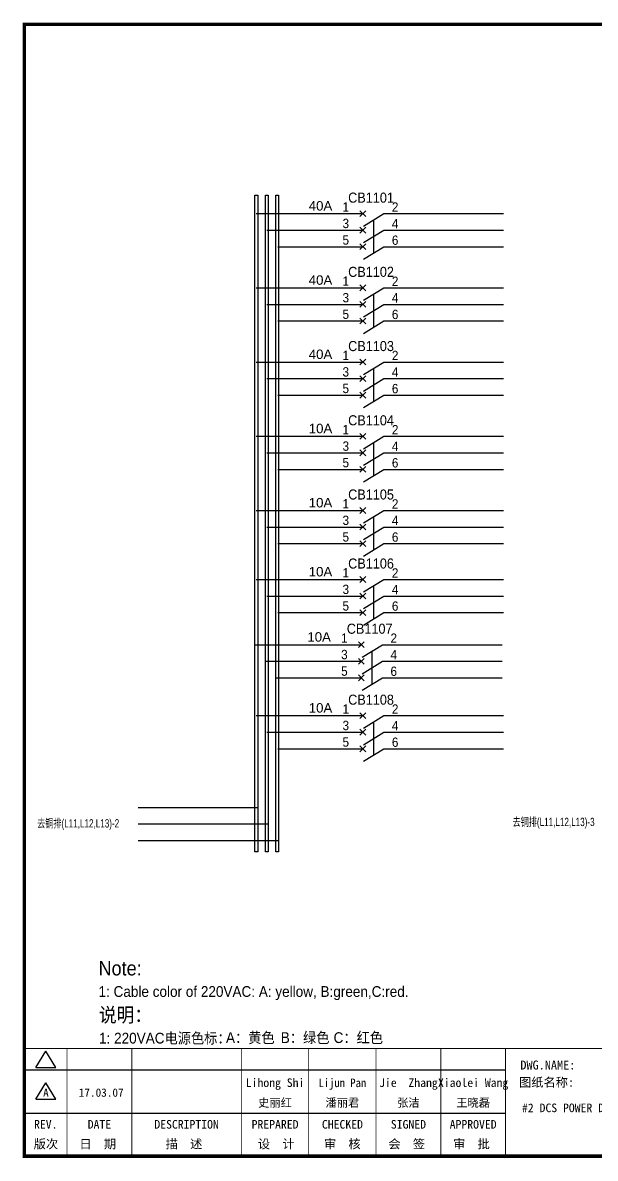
# Model space of a CAD drawing. Extents: x 81444 to 119867, y -54538 to -29386.
# Drawn here: x 96469 to 98064, y -41299 to -38137 of the extents above; entities that cross this region are included whole.
import ezdxf
from ezdxf.enums import TextEntityAlignment as Align

# ---------------------------------------------------------------- set-up
doc = ezdxf.new("R2010")
doc.units = 0
doc.header["$LTSCALE"] = 100
doc.header["$MEASUREMENT"] = 0
doc.layers.add('t', color=1, linetype='Continuous')
doc.layers.add('空气开关', color=7, linetype='Continuous')
doc.styles.add('HZ', font='arial.ttf', dxfattribs={"width": 0.7})
doc.styles.get("Standard").update_dxf_attribs({"font": ''})
doc.styles.get('Standard').set_extended_font_data('SimSun')

# ---------------------------------------------------------------- blocks, each defined once
blk = doc.blocks.new('图框')
at = {"color": 7}
for p, q in [((0, -2911.581424744189), (1340.158172602998, -2911.581424744189)), ((0, -3031.581424744189), (1340.158172602998, -3031.581424744189))]:
    blk.add_line(p, q, dxfattribs=at)
at = {"color": 7, "const_width": 3}
blk.add_lwpolyline([(4115.642035047145, -2851.581424744189), (0, -2851.581424744189)], dxfattribs=at)
at = {"layer": 't', "color": 7}
for p, q in [((31.94938321653171, -2904.992613363662), (59.89920926059131, -2859.122325316828)), ((87.8490353046218, -2904.992613363662), (59.89920926059131, -2859.122325316828)), ((31.94938321653171, -2904.992613363662), (87.8490353046218, -2904.992613363662)), ((31.94938321653171, -2992.977239491032), (59.89920926059131, -2947.106951444141)), ((87.8490353046218, -2992.977239491032), (59.89920926059131, -2947.106951444141)), ((31.94938321653171, -2992.977239491032), (87.8490353046218, -2992.977239491032))]:
    blk.add_line(p, q, dxfattribs=at)
at = {"layer": 't', "color": 7, "const_width": 9.61519705431492}
blk.add_lwpolyline([(4115.642035047145, -3151.581424744189), (4115.642035047145, 0), (0, 0), (0, -3151.581424744189)], close=True, dxfattribs=at)
at = {"layer": 't', "color": 7, "const_width": 2.40379926357873}
for points in [[(118.7653193609731, -2852.783324375967), (118.7653193609731, -3151.581424744189)], [(299.0502641293569, -2852.783324375967), (299.0502641293569, -3151.581424744189)], [(604.3883150879992, -2852.783324375967), (604.3883150879992, -3156.41304604568)], [(791.9882990770857, -2852.783324375967), (791.9882990770857, -3156.41304604568)], [(979.588283066143, -2852.783324375967), (979.588283066143, -3156.41304604568)], [(1159.873227834585, -2852.783324375967), (1159.873227834585, -3156.41304604568)], [(1340.158172602998, -2852.783324375967), (1340.158172602998, -3156.41304604568)]]:
    blk.add_lwpolyline(points, dxfattribs=at)
at = {"color": 7, "flags": 8}
for tag, p, height in [('DWG.NAME:', (1381.636459220965, -2910.37952511241), 25), ('PROJECTNAME:', (3125.480185663539, -2912.807924402037), 24), ('PROJECTNAME：', (3339.10867075545, -2913.108539231762), 25), ('DWG.NO.:', (3128.186172261583, -3030.402470643486), 24), ('图纸编号', (3315.362718925957, -3052.404678158069), 24), ('FILENO.:', (3128.672545599984, -3106.104124450346), 24), ('文档号', (3317.726365529132, -3124.132485953713), 24)]:
    blk.add_attdef(tag, p, '', height=height, dxfattribs=at)
for tag, height, p in [('RENLIU', 24, (698.1883070825425, -2950.380597809435)), ('SHUFENWANG', 24, (885.7882910716289, -2950.380597809435)), ('FANGHOU', 24, (1069.730755450379, -2950.380597809435)), ('DANDANLI', 24, (1250.015700218792, -2950.380597809435)), ('A', 23, (59.89920926059131, -2974.881554149018)), ('设计时间', 23, (213.8658221408186, -2974.881554149018)), ('刘仁', 23, (698.1883070825425, -3002.188376027443)), ('王姝芬', 23, (885.7882910716289, -3002.188376027443)), ('侯方', 23, (1069.730755450379, -3002.188376027443)), ('李丹丹', 23, (1250.015700218792, -3002.188376027443)), ('#10STATIONONTROLCABINETCOVER', 30, (1777.900103825072, -3017.182374560078)), ('PAGEXOFX', 24, (3953.713803545135, -3039.081424744189)), ('REV.', 24, (59.38265968048654, -3063.048954873535)), ('DATE', 24, (208.907791745165, -3063.048954873535)), ('DESCRIPTION', 24, (451.7192896086781, -3063.048954873535)), ('PREPARED', 24, (698.1883070825425, -3063.048954873535)), ('CHECKED', 24, (885.7882910716144, -3063.048954873535)), ('SIGNED', 24, (1069.730755450364, -3063.048954873535)), ('APPROVED', 24, (1250.015700218792, -3063.048954873535)), ('图纸名称', 30, (1777.900103825072, -3094.695064044037)), ('第几页共几页', 24, (3953.713803545135, -3114.081424744189))]:
    blk.add_attdef(tag, text='', height=height, dxfattribs=at).set_placement(p, align=Align.MIDDLE)
for tag, p in [('图纸名称:', (1377.81237181677, -2965.923337057193)), ('项目名称：', (3121.562334825969, -2984.305160940257)), ('项目名称：', (3325.036680579346, -2984.305160940257))]:
    blk.add_attdef(tag, text='', height=25, dxfattribs=at).set_placement(p, align=Align.BOTTOM_LEFT)
at = {"color": 7, "width": 0.8, "flags": 8}
blk.add_attdef('HANGZHOUHOLLYSYSAUTOMATIONCO.,LTD.', text='', height=24, dxfattribs=at).set_placement((2770.082304289484, -3045.714803244191), align=Align.MIDDLE)
at = {"layer": 't', "color": 7}
for s, p in [('版次', (59.89920926059131, -3117.600441270843)), ('日  期', (204.1999693705875, -3117.600441270843)), ('描  述', (444.4895954714448, -3117.600441270843)), ('设  计', (701.4970341851513, -3117.600441270843)), ('审  核', (885.5947788425256, -3117.600441270843)), ('会  签', (1065.022933075787, -3117.600441270843)), ('审  批', (1245.3078778442, -3117.600441270843))]:
    blk.add_text(s, height=25, dxfattribs=at).set_placement(p, align=Align.MIDDLE_CENTER)
blk = doc.blocks.new('供电端子')
at = {"style": 'HZ', "width": 0.7}
blk.add_attdef('供电端子', (0, 0), '', height=17, dxfattribs=at)

msp = doc.modelspace()

# ---------------------------------------------------------------- linework, layer by layer
at = {"color": 2}
for p, q in [((97119.34065371715, -38668.28702818338), (97416.00526734638, -38668.28702818338)), ((97474.55899865755, -38668.28702818338), (97808.2544608038, -38668.28702818338)), ((97119.34065371715, -38874.97115674744), (97416.00526734638, -38874.97115674744)), ((97474.55899865755, -38874.97115674744), (97808.2544608038, -38874.97115674744)), ((97119.34065371715, -39081.65528531149), (97416.00526734638, -39081.65528531149)), ((97474.55899865755, -39081.65528531149), (97808.2544608038, -39081.65528531149)), ((97119.34065371715, -39288.33941387555), (97416.00526734638, -39288.33941387555)), ((97474.55899865755, -39288.33941387555), (97808.2544608038, -39288.33941387555)), ((97119.34065371715, -39495.0235424396), (97416.00526734638, -39495.0235424396)), ((97474.55899865755, -39495.0235424396), (97808.2544608038, -39495.0235424396)), ((97119.32514458128, -39687.24227317771), (97415.9897582105, -39687.24227317771)), ((97474.54348952167, -39687.24227317771), (97808.23895166792, -39687.24227317771)), ((97115.49065371718, -39868.83169067202), (97412.1552673464, -39868.83169067202)), ((97470.70899865757, -39868.83169067202), (97804.40446080382, -39868.83169067202)), ((97119.35841111494, -40066.39332272123), (97416.02302474417, -40066.39332272123)), ((97474.57675605534, -40066.39332272123), (97808.27221820159, -40066.39332272123)), ((96790.55295035666, -40321.76005669582), (97124.24841250292, -40321.76005669582))]:
    msp.add_line(p, q, dxfattribs=at)
at = {"color": 6}
for p, q in [((97424.09714619372, -38676.37890703072), (97407.91338849904, -38660.19514933605)), ((97407.91338849904, -38676.37890703072), (97424.09714619372, -38660.19514933605)), ((97418.08732372143, -38703.07501436101), (97474.55899865755, -38668.28702818338)), ((97407.91338849904, -38722.49054246222), (97424.09714619372, -38706.30678476755)), ((97424.09714619372, -38722.49054246222), (97407.91338849904, -38706.30678476755)), ((97418.08732372143, -38749.18664979251), (97474.55899865755, -38714.39866361488)), ((97407.91338849904, -38768.60217789372), (97424.09714619372, -38752.41842019905)), ((97424.09714619372, -38768.60217789372), (97407.91338849904, -38752.41842019905)), ((97418.08732372143, -38795.29828522402), (97474.55899865755, -38760.51029904639)), ((97424.09714619372, -38883.06303559477), (97407.91338849904, -38866.8792779001)), ((97407.91338849904, -38883.06303559477), (97424.09714619372, -38866.8792779001)), ((97418.08732372143, -38909.75914292507), (97474.55899865755, -38874.97115674744)), ((97407.91338849904, -38929.17467102627), (97424.09714619372, -38912.9909133316)), ((97424.09714619372, -38929.17467102627), (97407.91338849904, -38912.9909133316)), ((97418.08732372143, -38955.87077835657), (97474.55899865755, -38921.08279217894)), ((97407.91338849904, -38975.28630645778), (97424.09714619372, -38959.10254876311)), ((97424.09714619372, -38975.28630645778), (97407.91338849904, -38959.10254876311)), ((97418.08732372143, -39001.98241378807), (97474.55899865755, -38967.19442761044)), ((97424.09714619372, -39089.74716415883), (97407.91338849904, -39073.56340646416)), ((97407.91338849904, -39089.74716415883), (97424.09714619372, -39073.56340646416)), ((97418.08732372143, -39116.44327148912), (97474.55899865755, -39081.65528531149)), ((97407.91338849904, -39135.85879959033), (97424.09714619372, -39119.67504189566)), ((97424.09714619372, -39135.85879959033), (97407.91338849904, -39119.67504189566)), ((97418.08732372143, -39162.55490692062), (97474.55899865755, -39127.76692074299)), ((97407.91338849904, -39181.97043502183), (97424.09714619372, -39165.78667732716)), ((97424.09714619372, -39181.97043502183), (97407.91338849904, -39165.78667732716)), ((97418.08732372143, -39208.66654235213), (97474.55899865755, -39173.8785561745)), ((97424.09714619372, -39296.43129272288), (97407.91338849904, -39280.24753502821)), ((97407.91338849904, -39296.43129272288), (97424.09714619372, -39280.24753502821)), ((97418.08732372143, -39323.12740005318), (97474.55899865755, -39288.33941387555)), ((97407.91338849904, -39342.54292815438), (97424.09714619372, -39326.35917045971)), ((97424.09714619372, -39342.54292815438), (97407.91338849904, -39326.35917045971)), ((97418.08732372143, -39369.23903548468), (97474.55899865755, -39334.45104930705)), ((97407.91338849904, -39388.65456358589), (97424.09714619372, -39372.47080589121)), ((97424.09714619372, -39388.65456358589), (97407.91338849904, -39372.47080589121)), ((97418.08732372143, -39415.35067091618), (97474.55899865755, -39380.56268473855)), ((97424.09714619372, -39503.11542128694), (97407.91338849904, -39486.93166359227)), ((97407.91338849904, -39503.11542128694), (97424.09714619372, -39486.93166359227)), ((97418.08732372143, -39529.81152861723), (97474.55899865755, -39495.0235424396)), ((97407.91338849904, -39549.22705671844), (97424.09714619372, -39533.04329902377)), ((97424.09714619372, -39549.22705671844), (97407.91338849904, -39533.04329902377)), ((97418.08732372143, -39575.92316404873), (97474.55899865755, -39541.1351778711)), ((97407.91338849904, -39595.33869214994), (97424.09714619372, -39579.15493445527)), ((97424.09714619372, -39595.33869214994), (97407.91338849904, -39579.15493445527)), ((97418.08732372143, -39622.03479948024), (97474.55899865755, -39587.24681330261)), ((97424.08163705784, -39695.33415202505), (97407.89787936317, -39679.15039433038)), ((97407.89787936317, -39695.33415202505), (97424.08163705784, -39679.15039433038)), ((97418.07181458555, -39722.03025935534), (97474.54348952167, -39687.24227317771)), ((97407.89787936317, -39741.44578745655), (97424.08163705784, -39725.26202976188)), ((97424.08163705784, -39741.44578745655), (97407.89787936317, -39725.26202976188)), ((97418.07181458555, -39768.14189478684), (97474.54348952167, -39733.35390860921)), ((97407.89787936317, -39787.55742288805), (97424.08163705784, -39771.37366519338)), ((97424.08163705784, -39787.55742288805), (97407.89787936317, -39771.37366519338)), ((97418.07181458555, -39814.25353021835), (97474.54348952167, -39779.46554404072)), ((97420.24714619374, -39876.92356951936), (97404.06338849907, -39860.73981182469)), ((97404.06338849907, -39876.92356951936), (97420.24714619374, -39860.73981182469)), ((97414.23732372145, -39903.61967684965), (97470.70899865757, -39868.83169067202)), ((97404.06338849907, -39923.03520495086), (97420.24714619374, -39906.85144725619)), ((97420.24714619374, -39923.03520495086), (97404.06338849907, -39906.85144725619)), ((97414.23732372145, -39949.73131228115), (97470.70899865757, -39914.94332610352)), ((97404.06338849907, -39969.14684038236), (97420.24714619374, -39952.96308268769)), ((97420.24714619374, -39969.14684038236), (97404.06338849907, -39952.96308268769)), ((97414.23732372145, -39995.84294771266), (97470.70899865757, -39961.05496153502)), ((97424.1149035915, -40074.48520156857), (97407.93114589683, -40058.3014438739)), ((97407.93114589683, -40074.48520156857), (97424.1149035915, -40058.3014438739)), ((97418.10508111921, -40101.18130889886), (97474.57675605534, -40066.39332272123)), ((97407.93114589683, -40120.59683700007), (97424.1149035915, -40104.4130793054)), ((97424.1149035915, -40120.59683700007), (97407.93114589683, -40104.4130793054)), ((97418.10508111921, -40147.29294433037), (97474.57675605534, -40112.50495815273)), ((97407.93114589683, -40166.70847243157), (97424.1149035915, -40150.5247147369)), ((97424.1149035915, -40166.70847243157), (97407.93114589683, -40150.5247147369)), ((97418.10508111921, -40193.40457976187), (97474.57675605534, -40158.61659358424))]:
    msp.add_line(p, q, dxfattribs=at)
at = {"color": 3}
for p, q in [((97149.04065371717, -38714.39866361488), (97416.00526734638, -38714.39866361488)), ((97474.55899865755, -38714.39866361488), (97807.66481113863, -38714.39866361488)), ((97149.04065371717, -38921.08279217894), (97416.00526734638, -38921.08279217894)), ((97474.55899865755, -38921.08279217894), (97807.66481113863, -38921.08279217894)), ((97149.04065371717, -39127.76692074299), (97416.00526734638, -39127.76692074299)), ((97474.55899865755, -39127.76692074299), (97807.66481113863, -39127.76692074299)), ((97149.04065371717, -39334.45104930705), (97416.00526734638, -39334.45104930705)), ((97474.55899865755, -39334.45104930705), (97807.66481113863, -39334.45104930705)), ((97149.04065371717, -39541.1351778711), (97416.00526734638, -39541.1351778711)), ((97474.55899865755, -39541.1351778711), (97807.66481113863, -39541.1351778711)), ((97149.02514458129, -39733.35390860921), (97415.9897582105, -39733.35390860921)), ((97474.54348952167, -39733.35390860921), (97807.64930200276, -39733.35390860921)), ((97145.19065371719, -39914.94332610352), (97412.1552673464, -39914.94332610352)), ((97470.70899865757, -39914.94332610352), (97803.81481113865, -39914.94332610352)), ((97149.05841111495, -40112.50495815273), (97416.02302474417, -40112.50495815273)), ((97474.57675605534, -40112.50495815273), (97807.68256853642, -40112.50495815273)), ((96790.55295035666, -40367.87169212732), (97153.12457401479, -40367.87169212732))]:
    msp.add_line(p, q, dxfattribs=at)
at = {"color": 1}
for p, q in [((97179.02153282885, -38760.51029904639), (97416.00526734638, -38760.51029904639)), ((97474.55899865755, -38760.51029904639), (97807.66481113863, -38760.51029904639)), ((97179.02153282885, -38967.19442761044), (97416.00526734638, -38967.19442761044)), ((97474.55899865755, -38967.19442761044), (97807.66481113863, -38967.19442761044)), ((97179.02153282885, -39173.8785561745), (97416.00526734638, -39173.8785561745)), ((97474.55899865755, -39173.8785561745), (97807.66481113863, -39173.8785561745)), ((97179.02153282885, -39380.56268473855), (97416.00526734638, -39380.56268473855)), ((97474.55899865755, -39380.56268473855), (97807.66481113863, -39380.56268473855)), ((97179.02153282885, -39587.24681330261), (97416.00526734638, -39587.24681330261)), ((97474.55899865755, -39587.24681330261), (97807.66481113863, -39587.24681330261)), ((97179.00602369297, -39779.46554404072), (97415.9897582105, -39779.46554404072)), ((97474.54348952167, -39779.46554404072), (97807.64930200276, -39779.46554404072)), ((97175.17153282887, -39961.05496153502), (97412.1552673464, -39961.05496153502)), ((97470.70899865757, -39961.05496153502), (97803.81481113865, -39961.05496153502)), ((97179.03929022663, -40158.61659358424), (97416.02302474417, -40158.61659358424)), ((97474.57675605534, -40158.61659358424), (97807.68256853642, -40158.61659358424)), ((96790.55295035666, -40413.98332755882), (97181.62794004077, -40413.98332755882))]:
    msp.add_line(p, q, dxfattribs=at)
at = {"color": 2}
msp.add_lwpolyline([(97123.32794004084, -38616.5870281834), (97123.32794004084, -40445.41500561746), (97115.49065371718, -40445.41500561746), (97115.49065371718, -38616.5870281834)], close=True, dxfattribs=at)
at = {"color": 3}
msp.add_lwpolyline([(97152.4779400408, -38616.5870281834), (97152.4779400408, -40445.41500561746), (97144.64065371714, -40445.41500561746), (97144.64065371714, -38616.5870281834)], close=True, dxfattribs=at)
at = {"color": 1}
msp.add_lwpolyline([(97181.62794004077, -38616.5870281834), (97181.62794004077, -40445.41500561746), (97173.79065371711, -40445.41500561746), (97173.79065371711, -38616.5870281834)], close=True, dxfattribs=at)
at = {"layer": '空气开关', "color": 6}
for p, q in [((97446.32316118949, -38731.79265670368), (97446.32316118949, -38685.68102127221)), ((97446.32316118949, -38777.90429213519), (97446.32316118949, -38731.79265670371)), ((97446.32316118949, -38938.47678526774), (97446.32316118949, -38892.36514983627)), ((97446.32316118949, -38984.58842069924), (97446.32316118949, -38938.47678526777)), ((97446.32316118949, -39145.16091383179), (97446.32316118949, -39099.04927840032)), ((97446.32316118949, -39191.2725492633), (97446.32316118949, -39145.16091383182)), ((97446.32316118949, -39351.84504239585), (97446.32316118949, -39305.73340696438)), ((97446.32316118949, -39397.95667782735), (97446.32316118949, -39351.84504239588)), ((97446.32316118949, -39558.5291709599), (97446.32316118949, -39512.41753552843)), ((97446.32316118949, -39604.64080639141), (97446.32316118949, -39558.52917095993)), ((97446.30765205361, -39750.74790169801), (97446.30765205361, -39704.63626626654)), ((97446.30765205361, -39796.85953712952), (97446.30765205361, -39750.74790169804)), ((97442.47316118951, -39932.33731919232), (97442.47316118951, -39886.22568376085)), ((97442.47316118951, -39978.44895462383), (97442.47316118951, -39932.33731919235)), ((97446.34091858727, -40129.89895124154), (97446.34091858727, -40083.78731581006)), ((97446.34091858727, -40176.01058667304), (97446.34091858727, -40129.89895124156))]:
    msp.add_line(p, q, dxfattribs=at)

# ---------------------------------------------------------------- block references
at = {"color": 1}
ref = msp.add_blockref('图框', (96473.40797365575, -38141.47210821904), dxfattribs=at)
ref.add_attrib('刘仁', '史丽红', dxfattribs={"color": 7, "height": 23, "flags": 8}).set_placement((97171.59628073829, -41143.66048424648), align=Align.MIDDLE)
ref.add_attrib('王姝芬', '潘丽君', dxfattribs={"color": 7, "height": 23, "flags": 8}).set_placement((97359.19626472738, -41143.66048424648), align=Align.MIDDLE)
ref.add_attrib('侯方', '张洁', dxfattribs={"color": 7, "height": 23, "flags": 8}).set_placement((97543.13872910613, -41143.66048424648), align=Align.MIDDLE)
ref.add_attrib('李丹丹', '王晓磊', dxfattribs={"color": 7, "height": 23, "flags": 8}).set_placement((97723.42367387454, -41143.66048424648), align=Align.MIDDLE)
ref.add_attrib('设计时间', '17.03.07', dxfattribs={"color": 7, "height": 23, "flags": 8}).set_placement((96687.27379579657, -41116.35366236806), align=Align.MIDDLE)
ref.add_attrib('A', 'A', dxfattribs={"color": 7, "height": 23, "flags": 8}).set_placement((96533.30718291634, -41116.35366236806), align=Align.MIDDLE)
ref.add_attrib('REV.', 'REV.', dxfattribs={"color": 7, "height": 24, "flags": 8}).set_placement((96532.79063333623, -41204.52106309257), align=Align.MIDDLE)
ref.add_attrib('DATE', 'DATE', dxfattribs={"color": 7, "height": 24, "flags": 8}).set_placement((96682.31576540091, -41204.52106309257), align=Align.MIDDLE)
ref.add_attrib('DESCRIBE', 'DESCRIPTION', dxfattribs={"color": 7, "height": 24, "flags": 8}).set_placement((96925.12726326442, -41204.52106309257), align=Align.MIDDLE)
ref.add_attrib('PREPARE', 'PREPARED', dxfattribs={"color": 7, "height": 24, "flags": 8}).set_placement((97171.59628073829, -41204.52106309257), align=Align.MIDDLE)
ref.add_attrib('VERIFY', 'CHECKED', dxfattribs={"color": 7, "height": 24, "flags": 8}).set_placement((97359.19626472736, -41204.52106309257), align=Align.MIDDLE)
ref.add_attrib('SIGN', 'SIGNED', dxfattribs={"color": 7, "height": 24, "flags": 8}).set_placement((97543.13872910611, -41204.52106309257), align=Align.MIDDLE)
ref.add_attrib('APPROVER', 'APPROVED', dxfattribs={"color": 7, "height": 24, "flags": 8}).set_placement((97723.42367387454, -41204.52106309257), align=Align.MIDDLE)
ref.add_attrib('RENLIU', 'Lihong Shi', dxfattribs={"color": 7, "height": 24, "flags": 8}).set_placement((97171.59628073829, -41091.85270602848), align=Align.MIDDLE)
ref.add_attrib('SHUFENWANG', 'Lijun Pan', dxfattribs={"color": 7, "height": 24, "width": 0.9, "flags": 8}).set_placement((97359.19626472738, -41091.85270602848), align=Align.MIDDLE)
ref.add_attrib('FANGHOU', 'Jie  Zhang', dxfattribs={"color": 7, "height": 24, "flags": 8}).set_placement((97543.13872910613, -41091.85270602848), align=Align.MIDDLE)
ref.add_attrib('DANDANLI', 'Xiaolei Wang', dxfattribs={"color": 7, "height": 24, "flags": 8}).set_placement((97723.42367387454, -41091.85270602848), align=Align.MIDDLE)
ref.add_attrib('DWG.NAME:', 'DWG.NAME:', (97855.0444328767, -41051.85163333145), dxfattribs={"color": 7, "height": 25, "flags": 8})
ref.add_attrib('#10STATIONONTROLCABINETCOVER', '#2 DCS POWER DISTRIBUTION CABINET WIRING DIAGRAM', dxfattribs={"color": 7, "height": 24, "flags": 8}).set_placement((98251.30807748082, -41158.65448277911), align=Align.MIDDLE)
ref.add_attrib('图纸名称:', '图纸名称:', dxfattribs={"color": 7, "height": 25, "flags": 8}).set_placement((97851.22034547252, -41107.39544527623), align=Align.BOTTOM_LEFT)
ref = msp.add_blockref('供电端子', (97438.99321256937, -38637.81887161255), dxfattribs=dict(xscale=0.9349999999976717, yscale=0.9349999999976717))
ref.add_attrib('供电端子', 'CB1101', dxfattribs={"height": 28.05, "style": 'HZ', "width": 0.9}).set_placement((97438.99321256937, -38637.81887161255), align=Align.CENTER)
ref = msp.add_blockref('供电端子', (97298.19321256939, -38659.81887161255), dxfattribs=dict(xscale=0.9349999999976717, yscale=0.9349999999976717))
ref.add_attrib('供电端子', '40A', dxfattribs={"height": 26.4, "style": 'HZ'}).set_placement((97298.19321256939, -38659.81887161255), align=Align.CENTER)
ref = msp.add_blockref('供电端子', (97438.99321256937, -38844.50300017661), dxfattribs=dict(xscale=0.9349999999976717, yscale=0.9349999999976717))
ref.add_attrib('供电端子', 'CB1102', dxfattribs={"height": 28.05, "style": 'HZ', "width": 0.9}).set_placement((97438.99321256937, -38844.50300017661), align=Align.CENTER)
ref = msp.add_blockref('供电端子', (97298.19321256939, -38866.50300017661), dxfattribs=dict(xscale=0.9349999999976717, yscale=0.9349999999976717))
ref.add_attrib('供电端子', '40A', dxfattribs={"height": 26.4, "style": 'HZ'}).set_placement((97298.19321256939, -38866.50300017661), align=Align.CENTER)
ref = msp.add_blockref('供电端子', (97438.99321256937, -39051.18712874066), dxfattribs=dict(xscale=0.9349999999976717, yscale=0.9349999999976717))
ref.add_attrib('供电端子', 'CB1103', dxfattribs={"height": 28.05, "style": 'HZ', "width": 0.9}).set_placement((97438.99321256937, -39051.18712874066), align=Align.CENTER)
ref = msp.add_blockref('供电端子', (97298.19321256939, -39073.18712874066), dxfattribs=dict(xscale=0.9349999999976717, yscale=0.9349999999976717))
ref.add_attrib('供电端子', '40A', dxfattribs={"height": 26.4, "style": 'HZ'}).set_placement((97298.19321256939, -39073.18712874066), align=Align.CENTER)
ref = msp.add_blockref('供电端子', (97438.99321256937, -39257.87125730472), dxfattribs=dict(xscale=0.9349999999976717, yscale=0.9349999999976717))
ref.add_attrib('供电端子', 'CB1104', dxfattribs={"height": 28.05, "style": 'HZ', "width": 0.9}).set_placement((97438.99321256937, -39257.87125730472), align=Align.CENTER)
ref = msp.add_blockref('供电端子', (97298.19321256939, -39279.87125730472), dxfattribs=dict(xscale=0.9349999999976717, yscale=0.9349999999976717))
ref.add_attrib('供电端子', '10A', dxfattribs={"height": 26.4, "style": 'HZ'}).set_placement((97298.19321256939, -39279.87125730472), align=Align.CENTER)
ref = msp.add_blockref('供电端子', (97298.19321256939, -39486.55538586877), dxfattribs=dict(xscale=0.9349999999976717, yscale=0.9349999999976717))
ref.add_attrib('供电端子', '10A', dxfattribs={"height": 26.4, "style": 'HZ'}).set_placement((97298.19321256939, -39486.55538586877), align=Align.CENTER)
ref = msp.add_blockref('供电端子', (97438.99321256937, -39464.55538586877), dxfattribs=dict(xscale=0.9349999999976717, yscale=0.9349999999976717))
ref.add_attrib('供电端子', 'CB1105', dxfattribs={"height": 28.05, "style": 'HZ', "width": 0.9}).set_placement((97438.99321256937, -39464.55538586877), align=Align.CENTER)
ref = msp.add_blockref('供电端子', (97298.17770343351, -39678.77411660688), dxfattribs=dict(xscale=0.9349999999976717, yscale=0.9349999999976717))
ref.add_attrib('供电端子', '10A', dxfattribs={"height": 26.4, "style": 'HZ'}).set_placement((97298.17770343351, -39678.77411660688), align=Align.CENTER)
ref = msp.add_blockref('供电端子', (97438.9777034335, -39656.77411660688), dxfattribs=dict(xscale=0.9349999999976717, yscale=0.9349999999976717))
ref.add_attrib('供电端子', 'CB1106', dxfattribs={"height": 28.05, "style": 'HZ', "width": 0.9}).set_placement((97438.9777034335, -39656.77411660688), align=Align.CENTER)
ref = msp.add_blockref('供电端子', (97435.1432125694, -39838.36353410119), dxfattribs=dict(xscale=0.9349999999976717, yscale=0.9349999999976717))
ref.add_attrib('供电端子', 'CB1107', dxfattribs={"height": 28.05, "style": 'HZ', "width": 0.9}).set_placement((97435.1432125694, -39838.36353410119), align=Align.CENTER)
ref = msp.add_blockref('供电端子', (97294.34321256941, -39860.36353410119), dxfattribs=dict(xscale=0.9349999999976717, yscale=0.9349999999976717))
ref.add_attrib('供电端子', '10A', dxfattribs={"height": 26.4, "style": 'HZ'}).set_placement((97294.34321256941, -39860.36353410119), align=Align.CENTER)
ref = msp.add_blockref('供电端子', (97298.21096996717, -40057.9251661504), dxfattribs=dict(xscale=0.9349999999976717, yscale=0.9349999999976717))
ref.add_attrib('供电端子', '10A', dxfattribs={"height": 26.4, "style": 'HZ'}).set_placement((97298.21096996717, -40057.9251661504), align=Align.CENTER)
ref = msp.add_blockref('供电端子', (97439.01096996716, -40035.9251661504), dxfattribs=dict(xscale=0.9349999999976717, yscale=0.9349999999976717))
ref.add_attrib('供电端子', 'CB1108', dxfattribs={"height": 28.05, "style": 'HZ', "width": 0.9}).set_placement((97439.01096996716, -40035.9251661504), align=Align.CENTER)

# ---------------------------------------------------------------- texts
at = {"style": 'HZ', "width": 0.7}
for s, p in [('去铜排(L11,L12,L13)-2', (96508.72344816472, -40377.866550386)), ('去铜排(L11,L12,L13)-3', (97833.16333552815, -40373.91601365976))]:
    msp.add_text(s, height=23.1, dxfattribs=at).set_placement(p)
at = {"color": 3, "style": 'HZ', "width": 0.9}
for s, height, p in [('Note:', 40, (96679.81823124576, -40789.89068203259)), ('1: Cable color of 220VAC: A: yellow, B:green,C:red.', 30, (96679.81823124576, -40849.63611832002)), ('说明：', 40, (96681.2356798276, -40919.77484620863)), ('说明：', 40, (96681.2356798276, -40919.77484620863)), ('1: 220VAC电源色标：', 30, (96681.2356798276, -40979.52028249606)), ('A：黄色', 30, (97034.89201268149, -40978.08866013729)), ('B：绿色', 30, (97187.50948156932, -40978.08882268818)), ('C：红色', 30, (97334.64767029896, -40978.08882268818))]:
    msp.add_text(s, height=height, dxfattribs=at).set_placement(p)
at = {"layer": '空气开关', "style": 'HZ', "width": 0.9}
for s, p in [('1', (97359.59549916837, -38662.59206586116)), ('2', (97497.00799875076, -38663.05023029409)), ('3', (97359.59549916837, -38708.70370129267)), ('4', (97497.00799875076, -38709.1618657256)), ('5', (97359.59549916837, -38754.81533672417)), ('6', (97497.00799875076, -38755.2735011571)), ('1', (97359.59549916837, -38869.27619442522)), ('2', (97497.00799875076, -38869.73435885815)), ('3', (97359.59549916837, -38915.38782985672)), ('4', (97497.00799875076, -38915.84599428965)), ('5', (97359.59549916837, -38961.49946528822)), ('6', (97497.00799875076, -38961.95762972115)), ('1', (97359.59549916837, -39075.96032298927)), ('2', (97497.00799875076, -39076.4184874222)), ('3', (97359.59549916837, -39122.07195842078)), ('4', (97497.00799875076, -39122.53012285371)), ('5', (97359.59549916837, -39168.18359385228)), ('6', (97497.00799875076, -39168.64175828521)), ('1', (97359.59549916837, -39282.64445155333)), ('2', (97497.00799875076, -39283.10261598626)), ('3', (97359.59549916837, -39328.75608698483)), ('4', (97497.00799875076, -39329.21425141776)), ('5', (97359.59549916837, -39374.86772241633)), ('6', (97497.00799875076, -39375.32588684926)), ('1', (97359.59549916837, -39489.32858011738)), ('2', (97497.00799875076, -39489.78674455031)), ('3', (97359.59549916837, -39535.44021554889)), ('4', (97497.00799875076, -39535.89837998182)), ('5', (97359.59549916837, -39581.55185098039)), ('6', (97497.00799875076, -39582.01001541332)), ('1', (97359.5799900325, -39681.54731085549)), ('2', (97496.99248961489, -39682.00547528842)), ('3', (97359.5799900325, -39727.658946287)), ('4', (97496.99248961489, -39728.11711071993)), ('5', (97359.5799900325, -39773.7705817185)), ('6', (97496.99248961489, -39774.22874615143)), ('1', (97355.74549916839, -39863.1367283498)), ('2', (97493.15799875079, -39863.59489278273)), ('3', (97355.74549916839, -39909.24836378131)), ('4', (97493.15799875079, -39909.70652821424)), ('5', (97355.74549916839, -39955.35999921281)), ('6', (97493.15799875079, -39955.81816364574)), ('1', (97359.61325656615, -40060.69836039902)), ('2', (97497.02575614855, -40061.15652483195)), ('3', (97359.61325656615, -40106.80999583052)), ('4', (97497.02575614855, -40107.26816026345)), ('5', (97359.61325656615, -40152.92163126202)), ('6', (97497.02575614855, -40153.37979569495))]:
    msp.add_text(s, height=26.00961058081033, dxfattribs=at).set_placement(p)

doc.saveas('drawing.dxf')
